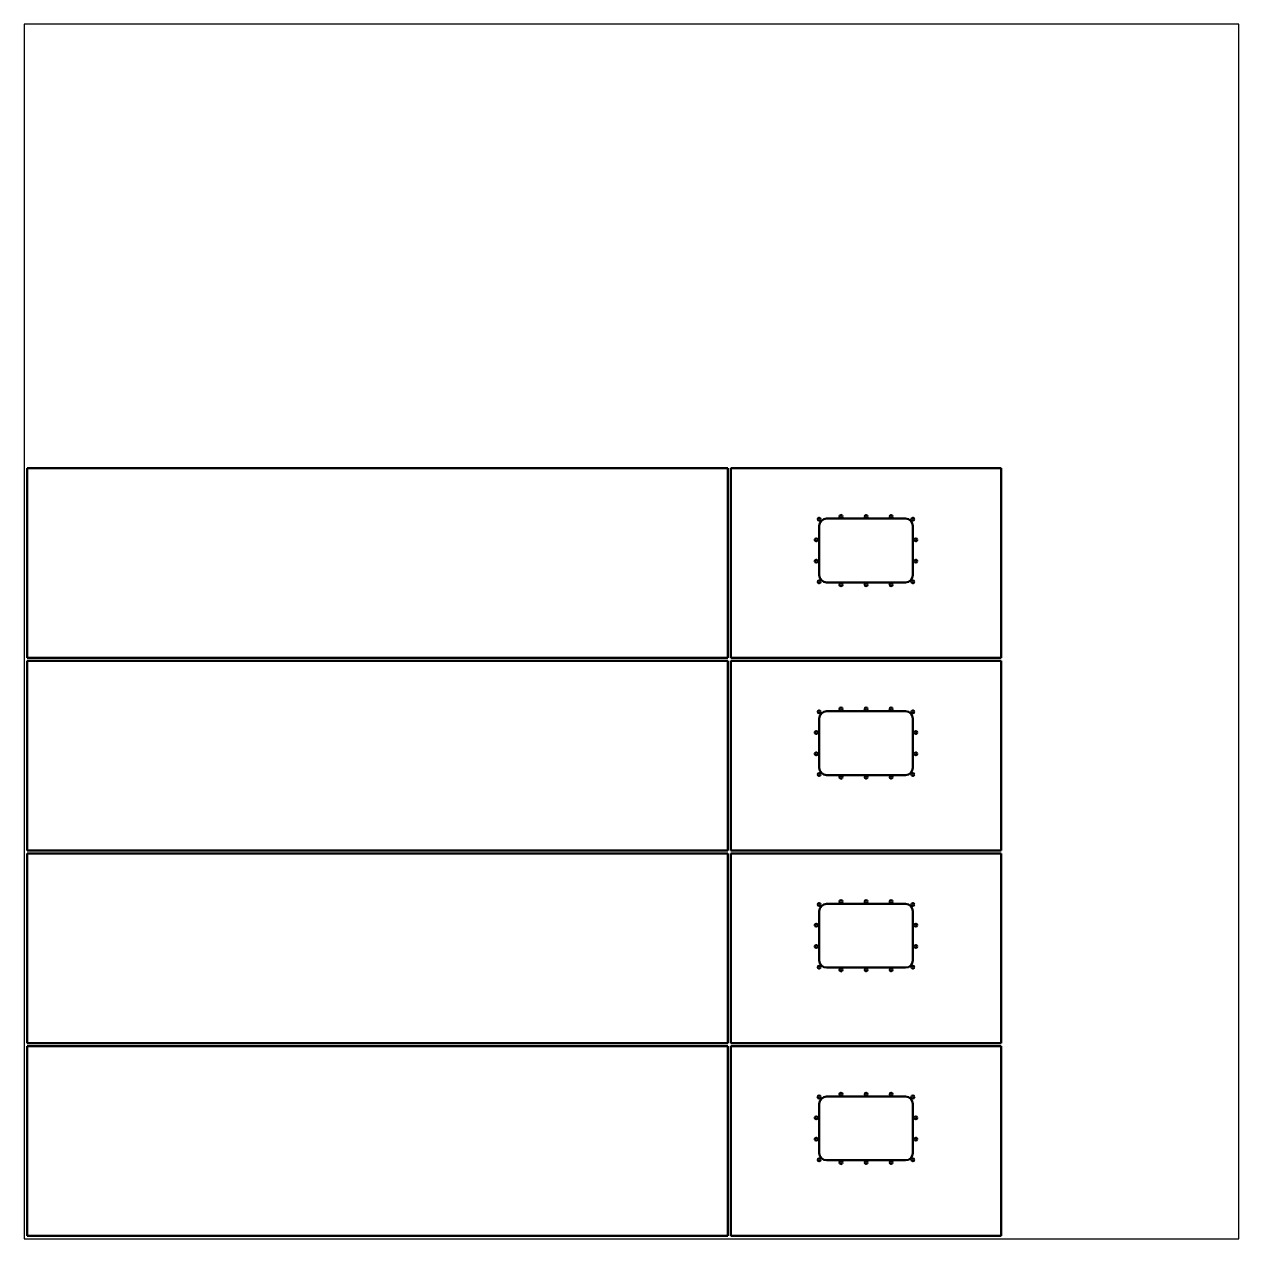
# Model space of a CAD drawing. Extents: x 0 to 2000, y 0 to 2000.
import ezdxf

# ---------------------------------------------------------------- set-up
doc = ezdxf.new("R2010")
doc.units = 0
for name, color, linetype, lineweight in [('Cut Out', 3, 'Continuous', 50), ('Hole', 7, 'Continuous', 50), ('Outline', 7, 'Continuous', 50)]:
    doc.layers.add(name, color=color, linetype=linetype, lineweight=lineweight)

msp = doc.modelspace()

# ---------------------------------------------------------------- linework, layer by layer
msp.add_lwpolyline([(0, 0), (2000, 0), (2000, 2000), (0, 2000)], close=True)
at = {"layer": 'Cut Out'}
for p, q in [((1321.3, 1185.9), (1451.3, 1185.9)), ((1309.3, 1092.9), (1309.3, 1173.9)), ((1463.3, 1173.9), (1463.3, 1092.9)), ((1451.3, 1080.9), (1321.3, 1080.9)), ((1321.3, 868.6), (1451.3, 868.6)), ((1309.3, 775.6), (1309.3, 856.6)), ((1463.3, 856.6), (1463.3, 775.6)), ((1451.3, 763.6), (1321.3, 763.6)), ((1321.3, 551.4), (1451.3, 551.4)), ((1309.3, 458.4), (1309.3, 539.4)), ((1463.3, 539.4), (1463.3, 458.4)), ((1451.3, 446.4), (1321.3, 446.4)), ((1309.3, 141.1), (1309.3, 222.1)), ((1321.3, 234.1), (1451.3, 234.1)), ((1463.3, 222.1), (1463.3, 141.1)), ((1451.3, 129.1), (1321.3, 129.1))]:
    msp.add_line(p, q, dxfattribs=at)
for centre, start, end in [((1321.3, 1173.9), 90, 180), ((1451.3, 1173.9), 360, 90), ((1321.3, 1092.9), 180, 270), ((1451.3, 1092.9), 270, 360), ((1321.3, 856.6), 90, 180), ((1451.3, 856.6), 360, 90), ((1321.3, 775.6), 180, 270), ((1451.3, 775.6), 270, 360), ((1321.3, 539.4), 90, 180), ((1451.3, 539.4), 360, 90), ((1321.3, 458.4), 180, 270), ((1451.3, 458.4), 270, 360), ((1321.3, 222.1), 90, 180), ((1451.3, 222.1), 360, 90), ((1321.3, 141.1), 180, 270), ((1451.3, 141.1), 270, 360)]:
    msp.add_arc(centre, 12, start, end, dxfattribs=at)
at = {"layer": 'Hole'}
for centre in [(1309, 1185.1), (1345, 1189.6), (1386.3, 1189.6), (1427.5, 1189.6), (1463.5, 1185.1), (1304.3, 1150.9), (1468.3, 1150.9), (1304.3, 1115.9), (1468.3, 1115.9), (1309, 1081.6), (1463.5, 1081.6), (1345, 1077.1), (1386.3, 1077.1), (1427.5, 1077.1), (1309, 867.9), (1345, 872.4), (1386.3, 872.4), (1427.5, 872.4), (1463.5, 867.9), (1304.3, 833.6), (1468.3, 833.6), (1304.3, 798.6), (1468.3, 798.6), (1309, 764.4), (1345, 759.9), (1386.3, 759.9), (1427.5, 759.9), (1463.5, 764.4), (1309, 550.6), (1345, 555.1), (1386.3, 555.1), (1427.5, 555.1), (1463.5, 550.6), (1304.3, 516.4), (1468.3, 516.4), (1304.3, 481.4), (1468.3, 481.4), (1309, 447.1), (1345, 442.6), (1386.3, 442.6), (1427.5, 442.6), (1463.5, 447.1), (1345, 237.9), (1386.3, 237.9), (1427.5, 237.9), (1309, 233.4), (1463.5, 233.4), (1304.3, 199.1), (1468.3, 199.1), (1304.3, 164.1), (1468.3, 164.1), (1309, 129.9), (1345, 125.4), (1386.3, 125.4), (1427.5, 125.4), (1463.5, 129.9)]:
    msp.add_circle(centre, 2.42, dxfattribs=at)
at = {"layer": 'Outline'}
for p, q in [((5, 956.8), (5, 1269)), ((5, 1269), (1158.8, 1269)), ((1158.8, 1269), (1158.8, 956.8)), ((1163.8, 956.8), (1163.8, 1269)), ((1163.8, 1269), (1608.8, 1269)), ((1608.8, 1269), (1608.8, 956.8)), ((1158.8, 956.8), (5, 956.8)), ((5, 639.5), (5, 951.8)), ((5, 951.8), (1158.8, 951.8)), ((1158.8, 951.8), (1158.8, 639.5)), ((1608.8, 956.8), (1163.8, 956.8)), ((1163.8, 639.5), (1163.8, 951.8)), ((1163.8, 951.8), (1608.8, 951.8)), ((1608.8, 951.8), (1608.8, 639.5)), ((1158.8, 639.5), (5, 639.5)), ((5, 322.2), (5, 634.5)), ((5, 634.5), (1158.8, 634.5)), ((1158.8, 634.5), (1158.8, 322.2)), ((1608.8, 639.5), (1163.8, 639.5)), ((1163.8, 322.2), (1163.8, 634.5)), ((1163.8, 634.5), (1608.8, 634.5)), ((1608.8, 634.5), (1608.8, 322.2)), ((1158.8, 322.2), (5, 322.2)), ((1608.8, 322.2), (1163.8, 322.2)), ((5, 5), (5, 317.2)), ((5, 317.2), (1158.8, 317.2)), ((1158.8, 317.2), (1158.8, 5)), ((1163.8, 5), (1163.8, 317.2)), ((1163.8, 317.2), (1608.8, 317.2)), ((1608.8, 317.2), (1608.8, 5)), ((1158.8, 5), (5, 5)), ((1608.8, 5), (1163.8, 5))]:
    msp.add_line(p, q, dxfattribs=at)

doc.saveas('drawing.dxf')
